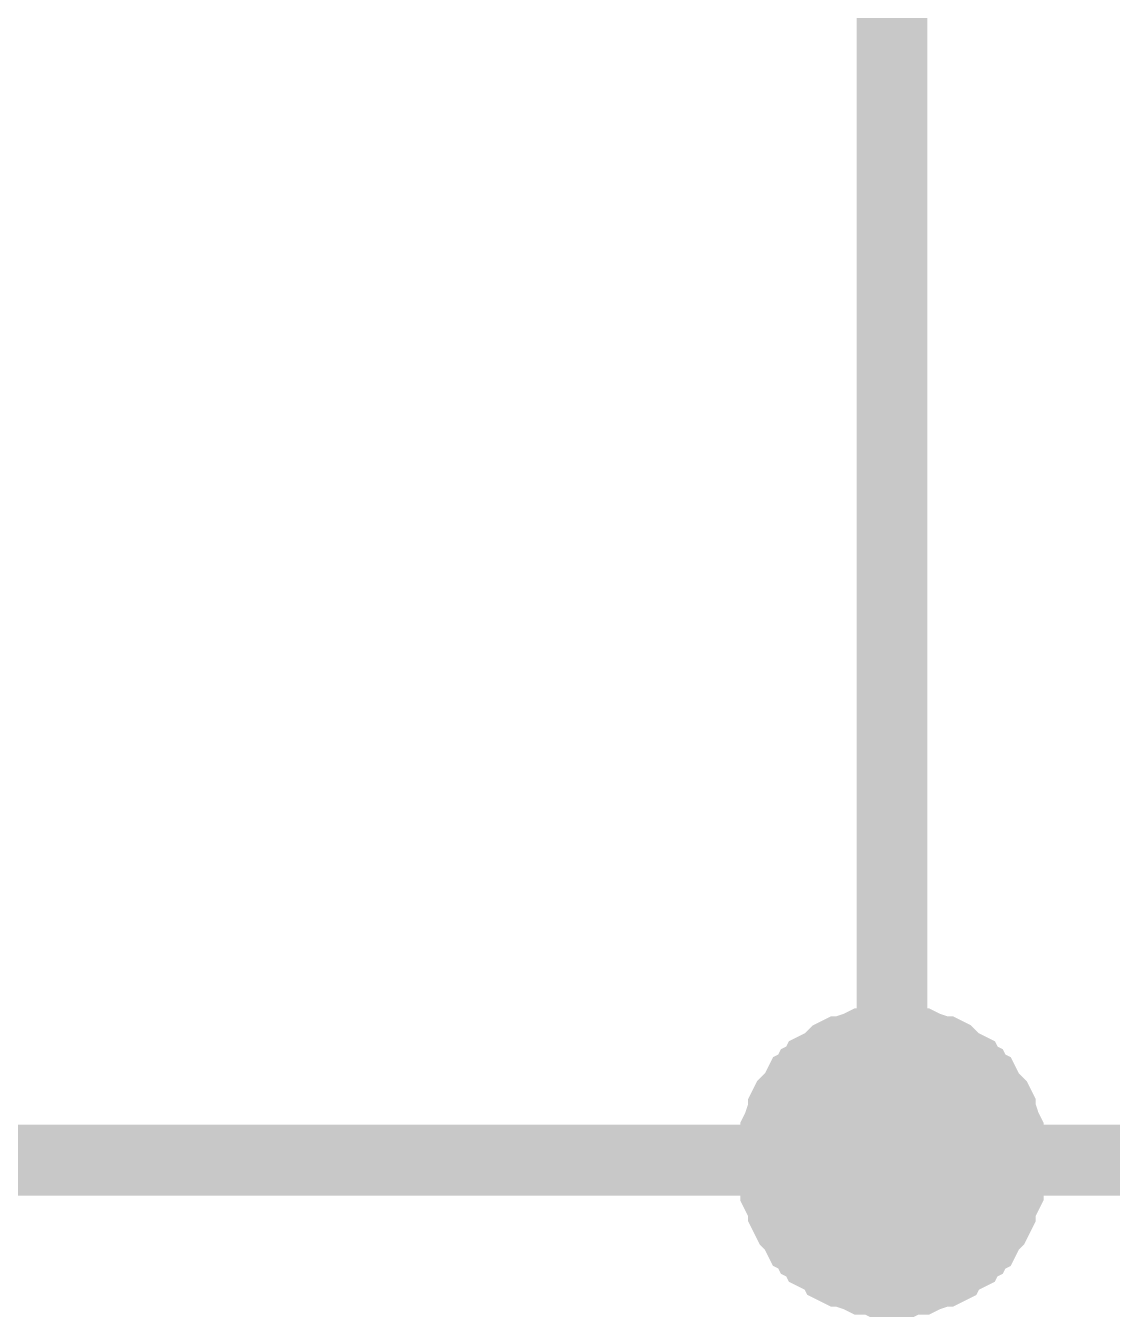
# Model space of a CAD drawing. Header units: millimetres. Extents: x 0 to 800, y 0 to 567.
# Drawn here: x 336.83 to 341.44, y 458.12 to 463.59 of the extents above; entities that cross this region are included whole.
import ezdxf

# ---------------------------------------------------------------- set-up
doc = ezdxf.new("R2010")
doc.units = ezdxf.units.MM
doc.layers.add('Sheet', color=255, linetype='Continuous')

msp = doc.modelspace()

# ---------------------------------------------------------------- linework, layer by layer
at = {"layer": 'Sheet'}
for points, const_width in [([(345.0823, 460.3394), (345.0823, 458.7827), (340.5017, 458.7827), (340.5017, 468.179)], 0.2997), ([(339.9977, 458.7827), (339.9977, 458.8051), (339.9977, 458.8387), (340.0089, 458.8611), (340.0089, 458.8835), (340.0089, 458.9059), (340.0201, 458.9283), (340.0313, 458.9619), (340.0425, 458.9843), (340.0425, 459.0067), (340.0537, 459.0291), (340.0649, 459.0403), (340.0873, 459.0627), (340.0985, 459.0851), (340.1097, 459.1075), (340.1321, 459.1187), (340.1433, 459.1411), (340.1657, 459.1523), (340.1769, 459.1747), (340.1993, 459.1859), (340.2217, 459.1971), (340.2441, 459.2195), (340.2553, 459.2307), (340.2777, 459.2419), (340.3001, 459.2419), (340.3225, 459.2531), (340.3561, 459.2643), (340.3785, 459.2755), (340.4009, 459.2755), (340.4233, 459.2755), (340.4457, 459.2867), (340.4793, 459.2867), (340.5017, 459.2867)], 0.2997), ([(339.9977, 458.7827), (339.9977, 458.8051), (339.9977, 458.8387), (340.0089, 458.8611), (340.0089, 458.8835), (340.0089, 458.9059), (340.0201, 458.9283), (340.0313, 458.9619), (340.0425, 458.9843), (340.0425, 459.0067), (340.0537, 459.0291), (340.0649, 459.0403), (340.0873, 459.0627), (340.0985, 459.0851), (340.1097, 459.1075), (340.1321, 459.1187), (340.1433, 459.1411), (340.1657, 459.1523), (340.1769, 459.1747), (340.1993, 459.1859), (340.2217, 459.1971), (340.2441, 459.2195), (340.2553, 459.2307), (340.2777, 459.2419), (340.3001, 459.2419), (340.3225, 459.2531), (340.3561, 459.2643), (340.3785, 459.2755), (340.4009, 459.2755), (340.4233, 459.2755), (340.4457, 459.2867), (340.4793, 459.2867), (340.5017, 459.2867)], 0.2997), ([(339.9977, 458.7827), (339.9977, 458.8051), (339.9977, 458.8387), (340.0089, 458.8611), (340.0089, 458.8835), (340.0089, 458.9059), (340.0201, 458.9283), (340.0313, 458.9619), (340.0425, 458.9843), (340.0425, 459.0067), (340.0537, 459.0291), (340.0649, 459.0403), (340.0873, 459.0627), (340.0985, 459.0851), (340.1097, 459.1075), (340.1321, 459.1187), (340.1433, 459.1411), (340.1657, 459.1523), (340.1769, 459.1747), (340.1993, 459.1859), (340.2217, 459.1971), (340.2441, 459.2195), (340.2553, 459.2307), (340.2777, 459.2419), (340.3001, 459.2419), (340.3225, 459.2531), (340.3561, 459.2643), (340.3785, 459.2755), (340.4009, 459.2755), (340.4233, 459.2755), (340.4457, 459.2867), (340.4793, 459.2867), (340.5017, 459.2867)], 0.2997), ([(339.9977, 458.7827), (339.9977, 458.8051), (339.9977, 458.8387), (340.0089, 458.8611), (340.0089, 458.8835), (340.0089, 458.9059), (340.0201, 458.9283), (340.0313, 458.9619), (340.0425, 458.9843), (340.0425, 459.0067), (340.0537, 459.0291), (340.0649, 459.0403), (340.0873, 459.0627), (340.0985, 459.0851), (340.1097, 459.1075), (340.1321, 459.1187), (340.1433, 459.1411), (340.1657, 459.1523), (340.1769, 459.1747), (340.1993, 459.1859), (340.2217, 459.1971), (340.2441, 459.2195), (340.2553, 459.2307), (340.2777, 459.2419), (340.3001, 459.2419), (340.3225, 459.2531), (340.3561, 459.2643), (340.3785, 459.2755), (340.4009, 459.2755), (340.4233, 459.2755), (340.4457, 459.2867), (340.4793, 459.2867), (340.5017, 459.2867)], 0.2997), ([(340.5017, 459.2867), (340.5017, 459.2867)], 0.2997), ([(340.5017, 459.2867), (340.5241, 459.2867), (340.5577, 459.2867), (340.5801, 459.2755), (340.6025, 459.2755), (340.6249, 459.2755), (340.6473, 459.2643), (340.6809, 459.2531), (340.7033, 459.2419), (340.7257, 459.2419), (340.7481, 459.2307), (340.7593, 459.2195), (340.7817, 459.1971), (340.8041, 459.1859), (340.8265, 459.1747), (340.8377, 459.1523), (340.8601, 459.1411), (340.8713, 459.1187), (340.8937, 459.1075), (340.9049, 459.0851), (340.9161, 459.0627), (340.9385, 459.0403), (340.9497, 459.0291), (340.9609, 459.0067), (340.9609, 458.9843), (340.9721, 458.9619), (340.9833, 458.9283), (340.9945, 458.9059), (340.9945, 458.8835), (340.9945, 458.8611), (341.0057, 458.8387), (341.0057, 458.8051), (341.0057, 458.7827)], 0.2997), ([(340.5017, 459.2867), (340.5017, 459.2867)], 0.2997), ([(340.5017, 459.2867), (340.5241, 459.2867), (340.5577, 459.2867), (340.5801, 459.2755), (340.6025, 459.2755), (340.6249, 459.2755), (340.6473, 459.2643), (340.6809, 459.2531), (340.7033, 459.2419), (340.7257, 459.2419), (340.7481, 459.2307), (340.7593, 459.2195), (340.7817, 459.1971), (340.8041, 459.1859), (340.8265, 459.1747), (340.8377, 459.1523), (340.8601, 459.1411), (340.8713, 459.1187), (340.8937, 459.1075), (340.9049, 459.0851), (340.9161, 459.0627), (340.9385, 459.0403), (340.9497, 459.0291), (340.9609, 459.0067), (340.9609, 458.9843), (340.9721, 458.9619), (340.9833, 458.9283), (340.9945, 458.9059), (340.9945, 458.8835), (340.9945, 458.8611), (341.0057, 458.8387), (341.0057, 458.8051), (341.0057, 458.7827)], 0.2997), ([(340.5017, 459.2867), (340.5017, 459.2867)], 0.2997), ([(340.5017, 459.2867), (340.5241, 459.2867), (340.5577, 459.2867), (340.5801, 459.2755), (340.6025, 459.2755), (340.6249, 459.2755), (340.6473, 459.2643), (340.6809, 459.2531), (340.7033, 459.2419), (340.7257, 459.2419), (340.7481, 459.2307), (340.7593, 459.2195), (340.7817, 459.1971), (340.8041, 459.1859), (340.8265, 459.1747), (340.8377, 459.1523), (340.8601, 459.1411), (340.8713, 459.1187), (340.8937, 459.1075), (340.9049, 459.0851), (340.9161, 459.0627), (340.9385, 459.0403), (340.9497, 459.0291), (340.9609, 459.0067), (340.9609, 458.9843), (340.9721, 458.9619), (340.9833, 458.9283), (340.9945, 458.9059), (340.9945, 458.8835), (340.9945, 458.8611), (341.0057, 458.8387), (341.0057, 458.8051), (341.0057, 458.7827)], 0.2997), ([(340.5017, 459.2867), (340.5017, 459.2867)], 0.2997), ([(340.5017, 459.2867), (340.5241, 459.2867), (340.5577, 459.2867), (340.5801, 459.2755), (340.6025, 459.2755), (340.6249, 459.2755), (340.6473, 459.2643), (340.6809, 459.2531), (340.7033, 459.2419), (340.7257, 459.2419), (340.7481, 459.2307), (340.7593, 459.2195), (340.7817, 459.1971), (340.8041, 459.1859), (340.8265, 459.1747), (340.8377, 459.1523), (340.8601, 459.1411), (340.8713, 459.1187), (340.8937, 459.1075), (340.9049, 459.0851), (340.9161, 459.0627), (340.9385, 459.0403), (340.9497, 459.0291), (340.9609, 459.0067), (340.9609, 458.9843), (340.9721, 458.9619), (340.9833, 458.9283), (340.9945, 458.9059), (340.9945, 458.8835), (340.9945, 458.8611), (341.0057, 458.8387), (341.0057, 458.8051), (341.0057, 458.7827)], 0.2997), ([(339.9977, 458.7827), (339.9977, 458.8051), (339.9977, 458.8387), (340.0089, 458.8611), (340.0089, 458.8835), (340.0089, 458.9059), (340.0201, 458.9283), (340.0313, 458.9619), (340.0425, 458.9843), (340.0425, 459.0067), (340.0537, 459.0291), (340.0649, 459.0403), (340.0873, 459.0627), (340.0985, 459.0851), (340.1097, 459.1075), (340.1321, 459.1187), (340.1433, 459.1411), (340.1657, 459.1523), (340.1769, 459.1747), (340.1993, 459.1859), (340.2217, 459.1971), (340.2441, 459.2195), (340.2553, 459.2307), (340.2777, 459.2419), (340.3001, 459.2419), (340.3225, 459.2531), (340.3561, 459.2643), (340.3785, 459.2755), (340.4009, 459.2755), (340.4233, 459.2755), (340.4457, 459.2867), (340.4793, 459.2867), (340.5017, 459.2867)], 0.0991), ([(339.9977, 458.7827), (339.9977, 458.8051), (339.9977, 458.8387), (340.0089, 458.8611), (340.0089, 458.8835), (340.0089, 458.9059), (340.0201, 458.9283), (340.0313, 458.9619), (340.0425, 458.9843), (340.0425, 459.0067), (340.0537, 459.0291), (340.0649, 459.0403), (340.0873, 459.0627), (340.0985, 459.0851), (340.1097, 459.1075), (340.1321, 459.1187), (340.1433, 459.1411), (340.1657, 459.1523), (340.1769, 459.1747), (340.1993, 459.1859), (340.2217, 459.1971), (340.2441, 459.2195), (340.2553, 459.2307), (340.2777, 459.2419), (340.3001, 459.2419), (340.3225, 459.2531), (340.3561, 459.2643), (340.3785, 459.2755), (340.4009, 459.2755), (340.4233, 459.2755), (340.4457, 459.2867), (340.4793, 459.2867), (340.5017, 459.2867)], 0.0991), ([(339.9977, 458.7827), (339.9977, 458.8051), (339.9977, 458.8387), (340.0089, 458.8611), (340.0089, 458.8835), (340.0089, 458.9059), (340.0201, 458.9283), (340.0313, 458.9619), (340.0425, 458.9843), (340.0425, 459.0067), (340.0537, 459.0291), (340.0649, 459.0403), (340.0873, 459.0627), (340.0985, 459.0851), (340.1097, 459.1075), (340.1321, 459.1187), (340.1433, 459.1411), (340.1657, 459.1523), (340.1769, 459.1747), (340.1993, 459.1859), (340.2217, 459.1971), (340.2441, 459.2195), (340.2553, 459.2307), (340.2777, 459.2419), (340.3001, 459.2419), (340.3225, 459.2531), (340.3561, 459.2643), (340.3785, 459.2755), (340.4009, 459.2755), (340.4233, 459.2755), (340.4457, 459.2867), (340.4793, 459.2867), (340.5017, 459.2867)], 0.0991), ([(339.9977, 458.7827), (339.9977, 458.8051), (339.9977, 458.8387), (340.0089, 458.8611), (340.0089, 458.8835), (340.0089, 458.9059), (340.0201, 458.9283), (340.0313, 458.9619), (340.0425, 458.9843), (340.0425, 459.0067), (340.0537, 459.0291), (340.0649, 459.0403), (340.0873, 459.0627), (340.0985, 459.0851), (340.1097, 459.1075), (340.1321, 459.1187), (340.1433, 459.1411), (340.1657, 459.1523), (340.1769, 459.1747), (340.1993, 459.1859), (340.2217, 459.1971), (340.2441, 459.2195), (340.2553, 459.2307), (340.2777, 459.2419), (340.3001, 459.2419), (340.3225, 459.2531), (340.3561, 459.2643), (340.3785, 459.2755), (340.4009, 459.2755), (340.4233, 459.2755), (340.4457, 459.2867), (340.4793, 459.2867), (340.5017, 459.2867)], 0.0991), ([(340.5017, 459.2867), (340.5017, 459.2867)], 0.0991), ([(340.5017, 459.2867), (340.5241, 459.2867), (340.5577, 459.2867), (340.5801, 459.2755), (340.6025, 459.2755), (340.6249, 459.2755), (340.6473, 459.2643), (340.6809, 459.2531), (340.7033, 459.2419), (340.7257, 459.2419), (340.7481, 459.2307), (340.7593, 459.2195), (340.7817, 459.1971), (340.8041, 459.1859), (340.8265, 459.1747), (340.8377, 459.1523), (340.8601, 459.1411), (340.8713, 459.1187), (340.8937, 459.1075), (340.9049, 459.0851), (340.9161, 459.0627), (340.9385, 459.0403), (340.9497, 459.0291), (340.9609, 459.0067), (340.9609, 458.9843), (340.9721, 458.9619), (340.9833, 458.9283), (340.9945, 458.9059), (340.9945, 458.8835), (340.9945, 458.8611), (341.0057, 458.8387), (341.0057, 458.8051), (341.0057, 458.7827)], 0.0991), ([(340.5017, 459.2867), (340.5017, 459.2867)], 0.0991), ([(340.5017, 459.2867), (340.5241, 459.2867), (340.5577, 459.2867), (340.5801, 459.2755), (340.6025, 459.2755), (340.6249, 459.2755), (340.6473, 459.2643), (340.6809, 459.2531), (340.7033, 459.2419), (340.7257, 459.2419), (340.7481, 459.2307), (340.7593, 459.2195), (340.7817, 459.1971), (340.8041, 459.1859), (340.8265, 459.1747), (340.8377, 459.1523), (340.8601, 459.1411), (340.8713, 459.1187), (340.8937, 459.1075), (340.9049, 459.0851), (340.9161, 459.0627), (340.9385, 459.0403), (340.9497, 459.0291), (340.9609, 459.0067), (340.9609, 458.9843), (340.9721, 458.9619), (340.9833, 458.9283), (340.9945, 458.9059), (340.9945, 458.8835), (340.9945, 458.8611), (341.0057, 458.8387), (341.0057, 458.8051), (341.0057, 458.7827)], 0.0991), ([(340.5017, 459.2867), (340.5017, 459.2867)], 0.0991), ([(340.5017, 459.2867), (340.5241, 459.2867), (340.5577, 459.2867), (340.5801, 459.2755), (340.6025, 459.2755), (340.6249, 459.2755), (340.6473, 459.2643), (340.6809, 459.2531), (340.7033, 459.2419), (340.7257, 459.2419), (340.7481, 459.2307), (340.7593, 459.2195), (340.7817, 459.1971), (340.8041, 459.1859), (340.8265, 459.1747), (340.8377, 459.1523), (340.8601, 459.1411), (340.8713, 459.1187), (340.8937, 459.1075), (340.9049, 459.0851), (340.9161, 459.0627), (340.9385, 459.0403), (340.9497, 459.0291), (340.9609, 459.0067), (340.9609, 458.9843), (340.9721, 458.9619), (340.9833, 458.9283), (340.9945, 458.9059), (340.9945, 458.8835), (340.9945, 458.8611), (341.0057, 458.8387), (341.0057, 458.8051), (341.0057, 458.7827)], 0.0991), ([(340.5017, 459.2867), (340.5017, 459.2867)], 0.0991), ([(340.5017, 459.2867), (340.5241, 459.2867), (340.5577, 459.2867), (340.5801, 459.2755), (340.6025, 459.2755), (340.6249, 459.2755), (340.6473, 459.2643), (340.6809, 459.2531), (340.7033, 459.2419), (340.7257, 459.2419), (340.7481, 459.2307), (340.7593, 459.2195), (340.7817, 459.1971), (340.8041, 459.1859), (340.8265, 459.1747), (340.8377, 459.1523), (340.8601, 459.1411), (340.8713, 459.1187), (340.8937, 459.1075), (340.9049, 459.0851), (340.9161, 459.0627), (340.9385, 459.0403), (340.9497, 459.0291), (340.9609, 459.0067), (340.9609, 458.9843), (340.9721, 458.9619), (340.9833, 458.9283), (340.9945, 458.9059), (340.9945, 458.8835), (340.9945, 458.8611), (341.0057, 458.8387), (341.0057, 458.8051), (341.0057, 458.7827)], 0.0991), ([(333.8939, 458.7827), (340.5017, 458.7827)], 0.2997), ([(340.5017, 458.2676), (340.4793, 458.2676), (340.4457, 458.2676), (340.4233, 458.2788), (340.4009, 458.2788), (340.3785, 458.2788), (340.3561, 458.29), (340.3225, 458.3012), (340.3001, 458.3124), (340.2777, 458.3124), (340.2553, 458.3236), (340.2441, 458.346), (340.2217, 458.3572), (340.1993, 458.3684), (340.1769, 458.3796), (340.1657, 458.4019), (340.1433, 458.4131), (340.1321, 458.4355), (340.1097, 458.4467), (340.0985, 458.4691), (340.0873, 458.4915), (340.0649, 458.5139), (340.0537, 458.5363), (340.0425, 458.5587), (340.0425, 458.5811), (340.0313, 458.6035), (340.0201, 458.6259), (340.0089, 458.6483), (340.0089, 458.6819), (340.0089, 458.7043), (339.9977, 458.7267), (339.9977, 458.7603), (339.9977, 458.7827)], 0.2997), ([(339.9977, 458.7827), (339.9977, 458.7827)], 0.2997), ([(340.5017, 458.2676), (340.4793, 458.2676), (340.4457, 458.2676), (340.4233, 458.2788), (340.4009, 458.2788), (340.3785, 458.2788), (340.3561, 458.29), (340.3225, 458.3012), (340.3001, 458.3124), (340.2777, 458.3124), (340.2553, 458.3236), (340.2441, 458.346), (340.2217, 458.3572), (340.1993, 458.3684), (340.1769, 458.3796), (340.1657, 458.4019), (340.1433, 458.4131), (340.1321, 458.4355), (340.1097, 458.4467), (340.0985, 458.4691), (340.0873, 458.4915), (340.0649, 458.5139), (340.0537, 458.5363), (340.0425, 458.5587), (340.0425, 458.5811), (340.0313, 458.6035), (340.0201, 458.6259), (340.0089, 458.6483), (340.0089, 458.6819), (340.0089, 458.7043), (339.9977, 458.7267), (339.9977, 458.7603), (339.9977, 458.7827)], 0.2997), ([(339.9977, 458.7827), (339.9977, 458.7827)], 0.2997), ([(340.5017, 458.2676), (340.4793, 458.2676), (340.4457, 458.2676), (340.4233, 458.2788), (340.4009, 458.2788), (340.3785, 458.2788), (340.3561, 458.29), (340.3225, 458.3012), (340.3001, 458.3124), (340.2777, 458.3124), (340.2553, 458.3236), (340.2441, 458.346), (340.2217, 458.3572), (340.1993, 458.3684), (340.1769, 458.3796), (340.1657, 458.4019), (340.1433, 458.4131), (340.1321, 458.4355), (340.1097, 458.4467), (340.0985, 458.4691), (340.0873, 458.4915), (340.0649, 458.5139), (340.0537, 458.5363), (340.0425, 458.5587), (340.0425, 458.5811), (340.0313, 458.6035), (340.0201, 458.6259), (340.0089, 458.6483), (340.0089, 458.6819), (340.0089, 458.7043), (339.9977, 458.7267), (339.9977, 458.7603), (339.9977, 458.7827)], 0.2997), ([(339.9977, 458.7827), (339.9977, 458.7827)], 0.2997), ([(340.5017, 458.2676), (340.4793, 458.2676), (340.4457, 458.2676), (340.4233, 458.2788), (340.4009, 458.2788), (340.3785, 458.2788), (340.3561, 458.29), (340.3225, 458.3012), (340.3001, 458.3124), (340.2777, 458.3124), (340.2553, 458.3236), (340.2441, 458.346), (340.2217, 458.3572), (340.1993, 458.3684), (340.1769, 458.3796), (340.1657, 458.4019), (340.1433, 458.4131), (340.1321, 458.4355), (340.1097, 458.4467), (340.0985, 458.4691), (340.0873, 458.4915), (340.0649, 458.5139), (340.0537, 458.5363), (340.0425, 458.5587), (340.0425, 458.5811), (340.0313, 458.6035), (340.0201, 458.6259), (340.0089, 458.6483), (340.0089, 458.6819), (340.0089, 458.7043), (339.9977, 458.7267), (339.9977, 458.7603), (339.9977, 458.7827)], 0.2997), ([(339.9977, 458.7827), (339.9977, 458.7827)], 0.2997), ([(341.0057, 458.7827), (341.0057, 458.7603), (341.0057, 458.7267), (340.9945, 458.7043), (340.9945, 458.6819), (340.9945, 458.6483), (340.9833, 458.6259), (340.9721, 458.6035), (340.9609, 458.5811), (340.9609, 458.5587), (340.9497, 458.5363), (340.9385, 458.5139), (340.9161, 458.4915), (340.9049, 458.4691), (340.8937, 458.4467), (340.8713, 458.4355), (340.8601, 458.4131), (340.8377, 458.4019), (340.8265, 458.3796), (340.8041, 458.3684), (340.7817, 458.3572), (340.7593, 458.346), (340.7481, 458.3236), (340.7257, 458.3124), (340.7033, 458.3124), (340.6809, 458.3012), (340.6473, 458.29), (340.6249, 458.2788), (340.6025, 458.2788), (340.5801, 458.2788), (340.5577, 458.2676), (340.5241, 458.2676), (340.5017, 458.2676)], 0.2997), ([(341.0057, 458.7827), (341.0057, 458.7603), (341.0057, 458.7267), (340.9945, 458.7043), (340.9945, 458.6819), (340.9945, 458.6483), (340.9833, 458.6259), (340.9721, 458.6035), (340.9609, 458.5811), (340.9609, 458.5587), (340.9497, 458.5363), (340.9385, 458.5139), (340.9161, 458.4915), (340.9049, 458.4691), (340.8937, 458.4467), (340.8713, 458.4355), (340.8601, 458.4131), (340.8377, 458.4019), (340.8265, 458.3796), (340.8041, 458.3684), (340.7817, 458.3572), (340.7593, 458.346), (340.7481, 458.3236), (340.7257, 458.3124), (340.7033, 458.3124), (340.6809, 458.3012), (340.6473, 458.29), (340.6249, 458.2788), (340.6025, 458.2788), (340.5801, 458.2788), (340.5577, 458.2676), (340.5241, 458.2676), (340.5017, 458.2676)], 0.2997), ([(341.0057, 458.7827), (341.0057, 458.7603), (341.0057, 458.7267), (340.9945, 458.7043), (340.9945, 458.6819), (340.9945, 458.6483), (340.9833, 458.6259), (340.9721, 458.6035), (340.9609, 458.5811), (340.9609, 458.5587), (340.9497, 458.5363), (340.9385, 458.5139), (340.9161, 458.4915), (340.9049, 458.4691), (340.8937, 458.4467), (340.8713, 458.4355), (340.8601, 458.4131), (340.8377, 458.4019), (340.8265, 458.3796), (340.8041, 458.3684), (340.7817, 458.3572), (340.7593, 458.346), (340.7481, 458.3236), (340.7257, 458.3124), (340.7033, 458.3124), (340.6809, 458.3012), (340.6473, 458.29), (340.6249, 458.2788), (340.6025, 458.2788), (340.5801, 458.2788), (340.5577, 458.2676), (340.5241, 458.2676), (340.5017, 458.2676)], 0.2997), ([(341.0057, 458.7827), (341.0057, 458.7603), (341.0057, 458.7267), (340.9945, 458.7043), (340.9945, 458.6819), (340.9945, 458.6483), (340.9833, 458.6259), (340.9721, 458.6035), (340.9609, 458.5811), (340.9609, 458.5587), (340.9497, 458.5363), (340.9385, 458.5139), (340.9161, 458.4915), (340.9049, 458.4691), (340.8937, 458.4467), (340.8713, 458.4355), (340.8601, 458.4131), (340.8377, 458.4019), (340.8265, 458.3796), (340.8041, 458.3684), (340.7817, 458.3572), (340.7593, 458.346), (340.7481, 458.3236), (340.7257, 458.3124), (340.7033, 458.3124), (340.6809, 458.3012), (340.6473, 458.29), (340.6249, 458.2788), (340.6025, 458.2788), (340.5801, 458.2788), (340.5577, 458.2676), (340.5241, 458.2676), (340.5017, 458.2676)], 0.2997), ([(341.0057, 458.7827), (341.0057, 458.7827), (341.0057, 458.7827), (341.0057, 458.7827), (341.0057, 458.7827), (341.0057, 458.7827), (341.0057, 458.7827), (341.0057, 458.7827), (341.0057, 458.7827), (341.0057, 458.7827), (341.0057, 458.7827), (341.0057, 458.7827), (341.0057, 458.7827), (341.0057, 458.7827), (341.0057, 458.7827), (341.0057, 458.7827), (341.0057, 458.7827), (341.0057, 458.7827), (341.0057, 458.7827), (341.0057, 458.7827), (341.0057, 458.7827), (341.0057, 458.7827), (341.0057, 458.7827), (341.0057, 458.7827), (341.0057, 458.7827), (341.0057, 458.7827), (341.0057, 458.7827), (341.0057, 458.7827), (341.0057, 458.7827), (341.0057, 458.7827), (341.0057, 458.7827), (341.0057, 458.7827), (341.0057, 458.7827)], 0.2997), ([(341.0057, 458.7827), (341.0057, 458.7827)], 0.2997), ([(341.0057, 458.7827), (341.0057, 458.7827), (341.0057, 458.7827), (341.0057, 458.7827), (341.0057, 458.7827), (341.0057, 458.7827), (341.0057, 458.7827), (341.0057, 458.7827), (341.0057, 458.7827), (341.0057, 458.7827), (341.0057, 458.7827), (341.0057, 458.7827), (341.0057, 458.7827), (341.0057, 458.7827), (341.0057, 458.7827), (341.0057, 458.7827), (341.0057, 458.7827), (341.0057, 458.7827), (341.0057, 458.7827), (341.0057, 458.7827), (341.0057, 458.7827), (341.0057, 458.7827), (341.0057, 458.7827), (341.0057, 458.7827), (341.0057, 458.7827), (341.0057, 458.7827), (341.0057, 458.7827), (341.0057, 458.7827), (341.0057, 458.7827), (341.0057, 458.7827), (341.0057, 458.7827), (341.0057, 458.7827), (341.0057, 458.7827)], 0.2997), ([(341.0057, 458.7827), (341.0057, 458.7827)], 0.2997), ([(341.0057, 458.7827), (341.0057, 458.7827), (341.0057, 458.7827), (341.0057, 458.7827), (341.0057, 458.7827), (341.0057, 458.7827), (341.0057, 458.7827), (341.0057, 458.7827), (341.0057, 458.7827), (341.0057, 458.7827), (341.0057, 458.7827), (341.0057, 458.7827), (341.0057, 458.7827), (341.0057, 458.7827), (341.0057, 458.7827), (341.0057, 458.7827), (341.0057, 458.7827), (341.0057, 458.7827), (341.0057, 458.7827), (341.0057, 458.7827), (341.0057, 458.7827), (341.0057, 458.7827), (341.0057, 458.7827), (341.0057, 458.7827), (341.0057, 458.7827), (341.0057, 458.7827), (341.0057, 458.7827), (341.0057, 458.7827), (341.0057, 458.7827), (341.0057, 458.7827), (341.0057, 458.7827), (341.0057, 458.7827), (341.0057, 458.7827)], 0.2997), ([(341.0057, 458.7827), (341.0057, 458.7827)], 0.2997), ([(341.0057, 458.7827), (341.0057, 458.7827), (341.0057, 458.7827), (341.0057, 458.7827), (341.0057, 458.7827), (341.0057, 458.7827), (341.0057, 458.7827), (341.0057, 458.7827), (341.0057, 458.7827), (341.0057, 458.7827), (341.0057, 458.7827), (341.0057, 458.7827), (341.0057, 458.7827), (341.0057, 458.7827), (341.0057, 458.7827), (341.0057, 458.7827), (341.0057, 458.7827), (341.0057, 458.7827), (341.0057, 458.7827), (341.0057, 458.7827), (341.0057, 458.7827), (341.0057, 458.7827), (341.0057, 458.7827), (341.0057, 458.7827), (341.0057, 458.7827), (341.0057, 458.7827), (341.0057, 458.7827), (341.0057, 458.7827), (341.0057, 458.7827), (341.0057, 458.7827), (341.0057, 458.7827), (341.0057, 458.7827), (341.0057, 458.7827)], 0.2997), ([(341.0057, 458.7827), (341.0057, 458.7827)], 0.2997), ([(340.5017, 458.2676), (340.4793, 458.2676), (340.4457, 458.2676), (340.4233, 458.2788), (340.4009, 458.2788), (340.3785, 458.2788), (340.3561, 458.29), (340.3225, 458.3012), (340.3001, 458.3124), (340.2777, 458.3124), (340.2553, 458.3236), (340.2441, 458.346), (340.2217, 458.3572), (340.1993, 458.3684), (340.1769, 458.3796), (340.1657, 458.4019), (340.1433, 458.4131), (340.1321, 458.4355), (340.1097, 458.4467), (340.0985, 458.4691), (340.0873, 458.4915), (340.0649, 458.5139), (340.0537, 458.5363), (340.0425, 458.5587), (340.0425, 458.5811), (340.0313, 458.6035), (340.0201, 458.6259), (340.0089, 458.6483), (340.0089, 458.6819), (340.0089, 458.7043), (339.9977, 458.7267), (339.9977, 458.7603), (339.9977, 458.7827)], 0.0991), ([(339.9977, 458.7827), (339.9977, 458.7827)], 0.0991), ([(340.5017, 458.2676), (340.4793, 458.2676), (340.4457, 458.2676), (340.4233, 458.2788), (340.4009, 458.2788), (340.3785, 458.2788), (340.3561, 458.29), (340.3225, 458.3012), (340.3001, 458.3124), (340.2777, 458.3124), (340.2553, 458.3236), (340.2441, 458.346), (340.2217, 458.3572), (340.1993, 458.3684), (340.1769, 458.3796), (340.1657, 458.4019), (340.1433, 458.4131), (340.1321, 458.4355), (340.1097, 458.4467), (340.0985, 458.4691), (340.0873, 458.4915), (340.0649, 458.5139), (340.0537, 458.5363), (340.0425, 458.5587), (340.0425, 458.5811), (340.0313, 458.6035), (340.0201, 458.6259), (340.0089, 458.6483), (340.0089, 458.6819), (340.0089, 458.7043), (339.9977, 458.7267), (339.9977, 458.7603), (339.9977, 458.7827)], 0.0991), ([(339.9977, 458.7827), (339.9977, 458.7827)], 0.0991), ([(340.5017, 458.2676), (340.4793, 458.2676), (340.4457, 458.2676), (340.4233, 458.2788), (340.4009, 458.2788), (340.3785, 458.2788), (340.3561, 458.29), (340.3225, 458.3012), (340.3001, 458.3124), (340.2777, 458.3124), (340.2553, 458.3236), (340.2441, 458.346), (340.2217, 458.3572), (340.1993, 458.3684), (340.1769, 458.3796), (340.1657, 458.4019), (340.1433, 458.4131), (340.1321, 458.4355), (340.1097, 458.4467), (340.0985, 458.4691), (340.0873, 458.4915), (340.0649, 458.5139), (340.0537, 458.5363), (340.0425, 458.5587), (340.0425, 458.5811), (340.0313, 458.6035), (340.0201, 458.6259), (340.0089, 458.6483), (340.0089, 458.6819), (340.0089, 458.7043), (339.9977, 458.7267), (339.9977, 458.7603), (339.9977, 458.7827)], 0.0991), ([(339.9977, 458.7827), (339.9977, 458.7827)], 0.0991), ([(340.5017, 458.2676), (340.4793, 458.2676), (340.4457, 458.2676), (340.4233, 458.2788), (340.4009, 458.2788), (340.3785, 458.2788), (340.3561, 458.29), (340.3225, 458.3012), (340.3001, 458.3124), (340.2777, 458.3124), (340.2553, 458.3236), (340.2441, 458.346), (340.2217, 458.3572), (340.1993, 458.3684), (340.1769, 458.3796), (340.1657, 458.4019), (340.1433, 458.4131), (340.1321, 458.4355), (340.1097, 458.4467), (340.0985, 458.4691), (340.0873, 458.4915), (340.0649, 458.5139), (340.0537, 458.5363), (340.0425, 458.5587), (340.0425, 458.5811), (340.0313, 458.6035), (340.0201, 458.6259), (340.0089, 458.6483), (340.0089, 458.6819), (340.0089, 458.7043), (339.9977, 458.7267), (339.9977, 458.7603), (339.9977, 458.7827)], 0.0991), ([(339.9977, 458.7827), (339.9977, 458.7827)], 0.0991), ([(341.0057, 458.7827), (341.0057, 458.7603), (341.0057, 458.7267), (340.9945, 458.7043), (340.9945, 458.6819), (340.9945, 458.6483), (340.9833, 458.6259), (340.9721, 458.6035), (340.9609, 458.5811), (340.9609, 458.5587), (340.9497, 458.5363), (340.9385, 458.5139), (340.9161, 458.4915), (340.9049, 458.4691), (340.8937, 458.4467), (340.8713, 458.4355), (340.8601, 458.4131), (340.8377, 458.4019), (340.8265, 458.3796), (340.8041, 458.3684), (340.7817, 458.3572), (340.7593, 458.346), (340.7481, 458.3236), (340.7257, 458.3124), (340.7033, 458.3124), (340.6809, 458.3012), (340.6473, 458.29), (340.6249, 458.2788), (340.6025, 458.2788), (340.5801, 458.2788), (340.5577, 458.2676), (340.5241, 458.2676), (340.5017, 458.2676)], 0.0991), ([(341.0057, 458.7827), (341.0057, 458.7603), (341.0057, 458.7267), (340.9945, 458.7043), (340.9945, 458.6819), (340.9945, 458.6483), (340.9833, 458.6259), (340.9721, 458.6035), (340.9609, 458.5811), (340.9609, 458.5587), (340.9497, 458.5363), (340.9385, 458.5139), (340.9161, 458.4915), (340.9049, 458.4691), (340.8937, 458.4467), (340.8713, 458.4355), (340.8601, 458.4131), (340.8377, 458.4019), (340.8265, 458.3796), (340.8041, 458.3684), (340.7817, 458.3572), (340.7593, 458.346), (340.7481, 458.3236), (340.7257, 458.3124), (340.7033, 458.3124), (340.6809, 458.3012), (340.6473, 458.29), (340.6249, 458.2788), (340.6025, 458.2788), (340.5801, 458.2788), (340.5577, 458.2676), (340.5241, 458.2676), (340.5017, 458.2676)], 0.0991), ([(341.0057, 458.7827), (341.0057, 458.7603), (341.0057, 458.7267), (340.9945, 458.7043), (340.9945, 458.6819), (340.9945, 458.6483), (340.9833, 458.6259), (340.9721, 458.6035), (340.9609, 458.5811), (340.9609, 458.5587), (340.9497, 458.5363), (340.9385, 458.5139), (340.9161, 458.4915), (340.9049, 458.4691), (340.8937, 458.4467), (340.8713, 458.4355), (340.8601, 458.4131), (340.8377, 458.4019), (340.8265, 458.3796), (340.8041, 458.3684), (340.7817, 458.3572), (340.7593, 458.346), (340.7481, 458.3236), (340.7257, 458.3124), (340.7033, 458.3124), (340.6809, 458.3012), (340.6473, 458.29), (340.6249, 458.2788), (340.6025, 458.2788), (340.5801, 458.2788), (340.5577, 458.2676), (340.5241, 458.2676), (340.5017, 458.2676)], 0.0991), ([(341.0057, 458.7827), (341.0057, 458.7603), (341.0057, 458.7267), (340.9945, 458.7043), (340.9945, 458.6819), (340.9945, 458.6483), (340.9833, 458.6259), (340.9721, 458.6035), (340.9609, 458.5811), (340.9609, 458.5587), (340.9497, 458.5363), (340.9385, 458.5139), (340.9161, 458.4915), (340.9049, 458.4691), (340.8937, 458.4467), (340.8713, 458.4355), (340.8601, 458.4131), (340.8377, 458.4019), (340.8265, 458.3796), (340.8041, 458.3684), (340.7817, 458.3572), (340.7593, 458.346), (340.7481, 458.3236), (340.7257, 458.3124), (340.7033, 458.3124), (340.6809, 458.3012), (340.6473, 458.29), (340.6249, 458.2788), (340.6025, 458.2788), (340.5801, 458.2788), (340.5577, 458.2676), (340.5241, 458.2676), (340.5017, 458.2676)], 0.0991), ([(341.0057, 458.7827), (341.0057, 458.7827), (341.0057, 458.7827), (341.0057, 458.7827), (341.0057, 458.7827), (341.0057, 458.7827), (341.0057, 458.7827), (341.0057, 458.7827), (341.0057, 458.7827), (341.0057, 458.7827), (341.0057, 458.7827), (341.0057, 458.7827), (341.0057, 458.7827), (341.0057, 458.7827), (341.0057, 458.7827), (341.0057, 458.7827), (341.0057, 458.7827), (341.0057, 458.7827), (341.0057, 458.7827), (341.0057, 458.7827), (341.0057, 458.7827), (341.0057, 458.7827), (341.0057, 458.7827), (341.0057, 458.7827), (341.0057, 458.7827), (341.0057, 458.7827), (341.0057, 458.7827), (341.0057, 458.7827), (341.0057, 458.7827), (341.0057, 458.7827), (341.0057, 458.7827), (341.0057, 458.7827), (341.0057, 458.7827)], 0.0991), ([(341.0057, 458.7827), (341.0057, 458.7827)], 0.0991), ([(341.0057, 458.7827), (341.0057, 458.7827), (341.0057, 458.7827), (341.0057, 458.7827), (341.0057, 458.7827), (341.0057, 458.7827), (341.0057, 458.7827), (341.0057, 458.7827), (341.0057, 458.7827), (341.0057, 458.7827), (341.0057, 458.7827), (341.0057, 458.7827), (341.0057, 458.7827), (341.0057, 458.7827), (341.0057, 458.7827), (341.0057, 458.7827), (341.0057, 458.7827), (341.0057, 458.7827), (341.0057, 458.7827), (341.0057, 458.7827), (341.0057, 458.7827), (341.0057, 458.7827), (341.0057, 458.7827), (341.0057, 458.7827), (341.0057, 458.7827), (341.0057, 458.7827), (341.0057, 458.7827), (341.0057, 458.7827), (341.0057, 458.7827), (341.0057, 458.7827), (341.0057, 458.7827), (341.0057, 458.7827), (341.0057, 458.7827)], 0.0991), ([(341.0057, 458.7827), (341.0057, 458.7827)], 0.0991), ([(341.0057, 458.7827), (341.0057, 458.7827), (341.0057, 458.7827), (341.0057, 458.7827), (341.0057, 458.7827), (341.0057, 458.7827), (341.0057, 458.7827), (341.0057, 458.7827), (341.0057, 458.7827), (341.0057, 458.7827), (341.0057, 458.7827), (341.0057, 458.7827), (341.0057, 458.7827), (341.0057, 458.7827), (341.0057, 458.7827), (341.0057, 458.7827), (341.0057, 458.7827), (341.0057, 458.7827), (341.0057, 458.7827), (341.0057, 458.7827), (341.0057, 458.7827), (341.0057, 458.7827), (341.0057, 458.7827), (341.0057, 458.7827), (341.0057, 458.7827), (341.0057, 458.7827), (341.0057, 458.7827), (341.0057, 458.7827), (341.0057, 458.7827), (341.0057, 458.7827), (341.0057, 458.7827), (341.0057, 458.7827), (341.0057, 458.7827)], 0.0991), ([(341.0057, 458.7827), (341.0057, 458.7827)], 0.0991), ([(341.0057, 458.7827), (341.0057, 458.7827), (341.0057, 458.7827), (341.0057, 458.7827), (341.0057, 458.7827), (341.0057, 458.7827), (341.0057, 458.7827), (341.0057, 458.7827), (341.0057, 458.7827), (341.0057, 458.7827), (341.0057, 458.7827), (341.0057, 458.7827), (341.0057, 458.7827), (341.0057, 458.7827), (341.0057, 458.7827), (341.0057, 458.7827), (341.0057, 458.7827), (341.0057, 458.7827), (341.0057, 458.7827), (341.0057, 458.7827), (341.0057, 458.7827), (341.0057, 458.7827), (341.0057, 458.7827), (341.0057, 458.7827), (341.0057, 458.7827), (341.0057, 458.7827), (341.0057, 458.7827), (341.0057, 458.7827), (341.0057, 458.7827), (341.0057, 458.7827), (341.0057, 458.7827), (341.0057, 458.7827), (341.0057, 458.7827)], 0.0991), ([(341.0057, 458.7827), (341.0057, 458.7827)], 0.0991)]:
    msp.add_lwpolyline(points, dxfattribs=dict(at, const_width=const_width))
at = {"layer": 'Sheet', "const_width": 0.508}
msp.add_lwpolyline([(340.244, 458.7864, 1), (340.752, 458.7864, 1)], format="xyb", close=True, dxfattribs=at)

doc.saveas('drawing.dxf')
